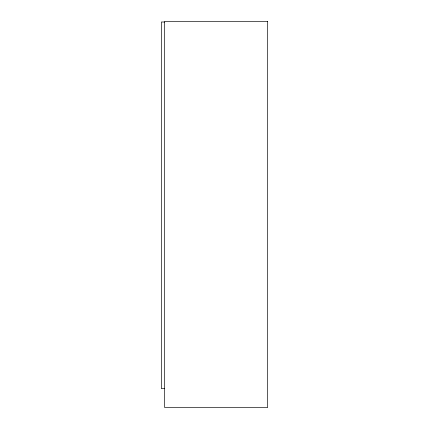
<?xml version="1.0" encoding="UTF-8"?>
<svg xmlns="http://www.w3.org/2000/svg" width="429" height="429" viewBox="0 0 429 429"><rect width="100%" height="100%" fill="white"/><g stroke="black" fill="none" stroke-linecap="round" stroke-linejoin="round"><path stroke-width="0.64" d="M164.677 22.002L161.363 22.002L161.363 388.615L164.677 388.615M267.637 21.45L164.677 21.45L164.677 407.55L267.637 407.55L267.637 21.45"/></g></svg>
